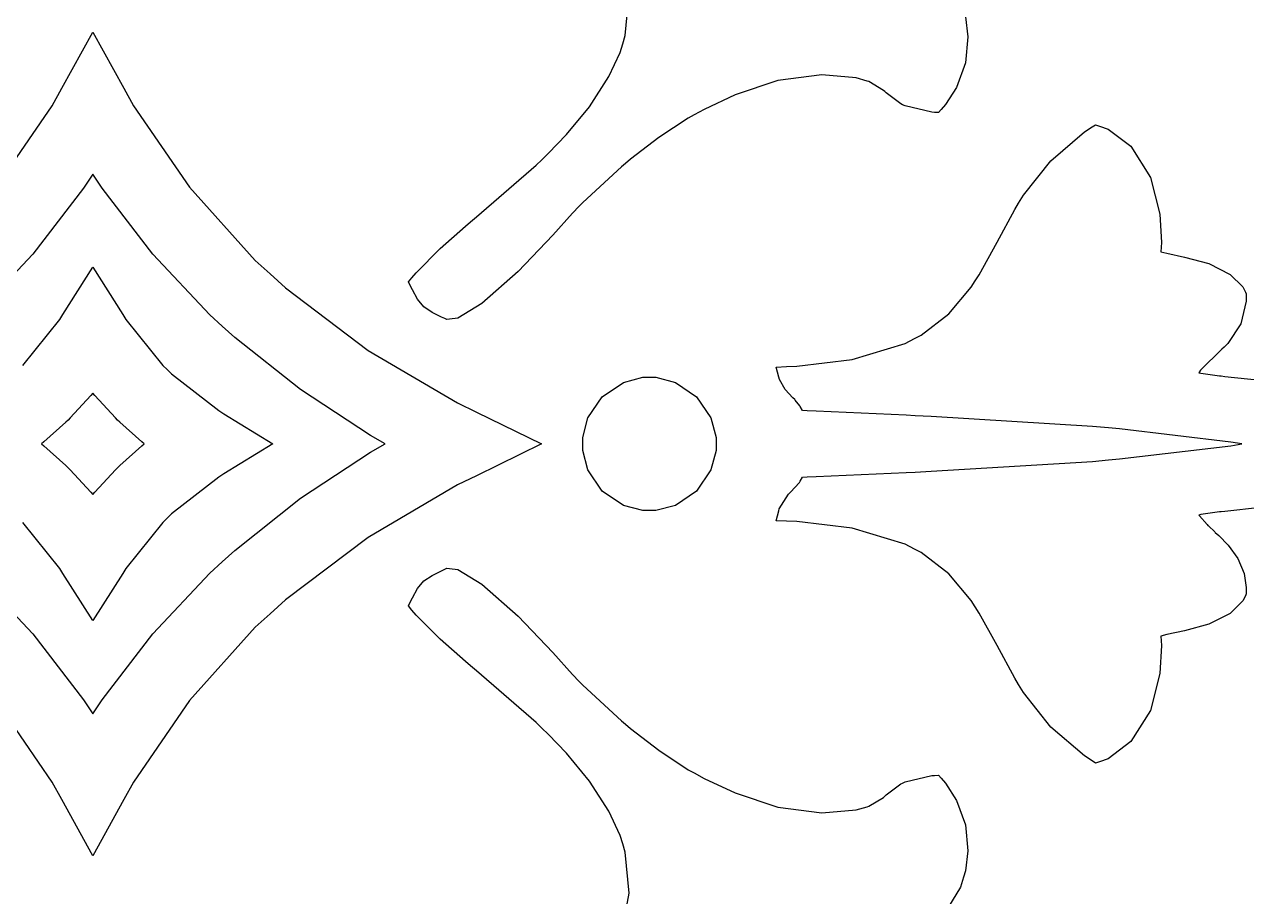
# Model space of a CAD drawing. Extents: x 0 to 1426, y 0 to 829.
# Drawn here: x 777.9 to 832.8, y 76 to 115.2 of the extents above; entities that cross this region are included whole.
import ezdxf

# ---------------------------------------------------------------- set-up
doc = ezdxf.new("R2010")
doc.units = 0
doc.layers.get('0').update_dxf_attribs({"linetype": 'CONTINUOUS'})

msp = doc.modelspace()

# ---------------------------------------------------------------- linework, layer by layer
at = {"color": 0}
for p, q in [((804.884, 114.733), (805.053, 116.582)), ((804.884, 114.733), (805.053, 116.582)), ((820.177, 115.579), (820.289, 114.672)), ((820.177, 115.579), (820.289, 114.672)), ((779.547, 112.364), (780.944, 114.894)), ((779.547, 112.364), (780.944, 114.894)), ((780.944, 114.894), (782.341, 112.364)), ((780.944, 114.894), (782.341, 112.364)), ((804.654, 113.98), (804.771, 114.358)), ((804.654, 113.98), (804.771, 114.358)), ((804.771, 114.358), (804.884, 114.733)), ((804.771, 114.358), (804.884, 114.733)), ((820.289, 114.672), (820.18, 113.508)), ((820.289, 114.672), (820.18, 113.508)), ((804.15, 112.893), (804.654, 113.98)), ((804.15, 112.893), (804.654, 113.98)), ((820.18, 113.508), (819.774, 112.408)), ((820.18, 113.508), (819.774, 112.408)), ((803.282, 111.536), (804.15, 112.893)), ((803.282, 111.536), (804.15, 112.893)), ((811.742, 112.718), (809.833, 112.069)), ((811.742, 112.718), (809.833, 112.069)), ((813.717, 112.973), (811.742, 112.718)), ((813.717, 112.973), (811.742, 112.718)), ((815.269, 112.834), (813.717, 112.973)), ((815.269, 112.834), (813.717, 112.973)), ((815.76, 112.692), (815.269, 112.834)), ((815.76, 112.692), (815.269, 112.834)), ((815.844, 112.668), (815.76, 112.692)), ((815.844, 112.668), (815.76, 112.692)), ((816.497, 112.27), (815.844, 112.668)), ((816.497, 112.27), (815.844, 112.668)), ((779.117, 111.581), (779.547, 112.364)), ((779.117, 111.581), (779.547, 112.364)), ((782.341, 112.364), (782.772, 111.581)), ((782.341, 112.364), (782.772, 111.581)), ((816.561, 112.214), (816.497, 112.27)), ((816.561, 112.214), (816.497, 112.27)), ((816.624, 112.157), (816.561, 112.214)), ((816.624, 112.157), (816.561, 112.214)), ((817.28, 111.668), (816.624, 112.157)), ((817.28, 111.668), (816.624, 112.157)), ((819.774, 112.408), (819.284, 111.635)), ((819.774, 112.408), (819.284, 111.635)), ((776.601, 107.922), (779.117, 111.581)), ((776.601, 107.922), (779.117, 111.581)), ((782.772, 111.581), (785.283, 107.922)), ((782.772, 111.581), (785.283, 107.922)), ((809.833, 112.069), (808.44, 111.414)), ((809.833, 112.069), (808.44, 111.414)), ((817.358, 111.627), (817.28, 111.668)), ((817.358, 111.627), (817.28, 111.668)), ((817.467, 111.57), (817.358, 111.627)), ((817.467, 111.57), (817.358, 111.627)), ((818.663, 111.289), (817.467, 111.57)), ((818.663, 111.289), (817.467, 111.57)), ((819.284, 111.635), (819.087, 111.409)), ((819.284, 111.635), (819.087, 111.409)), ((802.245, 110.29), (803.282, 111.536)), ((802.245, 110.29), (803.282, 111.536)), ((807.72, 111.029), (806.39, 110.155)), ((807.72, 111.029), (806.39, 110.155)), ((807.988, 111.172), (807.72, 111.029)), ((807.988, 111.172), (807.72, 111.029)), ((808.44, 111.414), (807.988, 111.172)), ((808.44, 111.414), (807.988, 111.172)), ((818.787, 111.282), (818.663, 111.289)), ((818.787, 111.282), (818.663, 111.289)), ((818.967, 111.272), (818.787, 111.282)), ((818.967, 111.272), (818.787, 111.282)), ((819.087, 111.409), (818.967, 111.272)), ((819.087, 111.409), (818.967, 111.272)), ((825.532, 110.404), (825.885, 110.629)), ((825.532, 110.404), (825.885, 110.629)), ((825.885, 110.629), (826.036, 110.727)), ((825.885, 110.629), (826.036, 110.727)), ((826.036, 110.727), (826.209, 110.667)), ((826.036, 110.727), (826.209, 110.667)), ((826.209, 110.667), (826.594, 110.534)), ((826.209, 110.667), (826.594, 110.534)), ((826.594, 110.534), (827.617, 109.758)), ((826.594, 110.534), (827.617, 109.758)), ((801.416, 109.43), (802.245, 110.29)), ((801.416, 109.43), (802.245, 110.29)), ((806.39, 110.155), (805.127, 109.18)), ((806.39, 110.155), (805.127, 109.18)), ((824.025, 109.11), (825.532, 110.404)), ((824.025, 109.11), (825.532, 110.404)), ((801.127, 109.154), (801.416, 109.43)), ((801.127, 109.154), (801.416, 109.43)), ((827.617, 109.758), (828.499, 108.361)), ((827.617, 109.758), (828.499, 108.361)), ((798.199, 106.586), (800.873, 108.911)), ((798.199, 106.586), (800.873, 108.911)), ((800.873, 108.911), (801.127, 109.154)), ((800.873, 108.911), (801.127, 109.154)), ((804.714, 108.835), (802.979, 107.231)), ((804.714, 108.835), (802.979, 107.231)), ((804.894, 108.985), (804.714, 108.835)), ((804.894, 108.985), (804.714, 108.835)), ((805.127, 109.18), (804.894, 108.985)), ((805.127, 109.18), (804.894, 108.985)), ((822.791, 107.556), (824.025, 109.11)), ((822.791, 107.556), (824.025, 109.11)), ((780.944, 108.51), (780.531, 107.881)), ((780.944, 108.51), (780.531, 107.881)), ((781.357, 107.881), (780.944, 108.51)), ((781.357, 107.881), (780.944, 108.51)), ((828.499, 108.361), (828.925, 106.704)), ((828.499, 108.361), (828.925, 106.704)), ((780.531, 107.881), (778.245, 104.912)), ((780.531, 107.881), (778.245, 104.912)), ((783.639, 104.912), (781.357, 107.881)), ((783.639, 104.912), (781.357, 107.881)), ((785.283, 107.922), (788.25, 104.623)), ((785.283, 107.922), (788.25, 104.623)), ((802.979, 107.231), (802.816, 107.061)), ((802.979, 107.231), (802.816, 107.061)), ((822.396, 106.916), (822.572, 107.2)), ((822.396, 106.916), (822.572, 107.2)), ((822.572, 107.2), (822.791, 107.556)), ((822.572, 107.2), (822.791, 107.556)), ((802.513, 106.743), (801.624, 105.76)), ((802.513, 106.743), (801.624, 105.76)), ((802.816, 107.061), (802.513, 106.743)), ((802.816, 107.061), (802.513, 106.743)), ((821.602, 105.446), (822.396, 106.916)), ((821.602, 105.446), (822.396, 106.916)), ((828.925, 106.704), (829.003, 105.435)), ((828.925, 106.704), (829.003, 105.435)), ((796.555, 105.155), (797.705, 106.164)), ((796.555, 105.155), (797.705, 106.164)), ((797.705, 106.164), (797.93, 106.355)), ((797.705, 106.164), (797.93, 106.355)), ((797.93, 106.355), (798.199, 106.586)), ((797.93, 106.355), (798.199, 106.586)), ((801.624, 105.76), (800.068, 104.126)), ((801.624, 105.76), (800.068, 104.126)), ((795.479, 104.074), (796.555, 105.155)), ((795.479, 104.074), (796.555, 105.155)), ((820.797, 103.983), (821.602, 105.446)), ((820.797, 103.983), (821.602, 105.446)), ((829.003, 105.435), (828.968, 105.016)), ((829.003, 105.435), (828.968, 105.016)), ((828.968, 105.016), (829.232, 104.95)), ((828.968, 105.016), (829.232, 104.95)), ((778.245, 104.912), (775.677, 102.183)), ((778.245, 104.912), (775.677, 102.183)), ((786.211, 102.183), (783.639, 104.912)), ((786.211, 102.183), (783.639, 104.912)), ((788.25, 104.623), (788.913, 104.018)), ((788.25, 104.623), (788.913, 104.018)), ((829.232, 104.95), (830.033, 104.778)), ((829.232, 104.95), (830.033, 104.778)), ((830.033, 104.778), (831.12, 104.48)), ((830.033, 104.778), (831.12, 104.48)), ((831.12, 104.48), (832.079, 103.999)), ((831.12, 104.48), (832.079, 103.999)), ((779.597, 102.197), (780.944, 104.319)), ((779.597, 102.197), (780.944, 104.319)), ((780.944, 104.319), (782.292, 102.197)), ((780.944, 104.319), (782.292, 102.197)), ((788.913, 104.018), (789.601, 103.387)), ((788.913, 104.018), (789.601, 103.387)), ((795.288, 103.845), (795.479, 104.074)), ((795.288, 103.845), (795.479, 104.074)), ((800.068, 104.126), (798.428, 102.69)), ((800.068, 104.126), (798.428, 102.69)), ((820.618, 103.701), (820.797, 103.983)), ((820.618, 103.701), (820.797, 103.983)), ((832.079, 103.999), (832.654, 103.431)), ((832.079, 103.999), (832.654, 103.431)), ((789.601, 103.387), (793.327, 100.58)), ((789.601, 103.387), (793.327, 100.58)), ((795.133, 103.657), (795.288, 103.845)), ((795.133, 103.657), (795.288, 103.845)), ((795.242, 103.44), (795.133, 103.657)), ((795.242, 103.44), (795.133, 103.657)), ((795.313, 103.298), (795.242, 103.44)), ((795.313, 103.298), (795.242, 103.44)), ((819.432, 102.22), (820.441, 103.422)), ((819.432, 102.22), (820.441, 103.422)), ((820.441, 103.422), (820.618, 103.701)), ((820.441, 103.422), (820.618, 103.701)), ((832.654, 103.431), (832.771, 103.204)), ((832.654, 103.431), (832.771, 103.204)), ((795.546, 102.88), (795.313, 103.298)), ((795.546, 102.88), (795.313, 103.298)), ((795.831, 102.537), (795.546, 102.88)), ((795.831, 102.537), (795.546, 102.88)), ((832.81, 102.793), (832.559, 101.769)), ((832.81, 102.793), (832.559, 101.769)), ((832.771, 103.204), (832.81, 103.124)), ((832.771, 103.204), (832.81, 103.124)), ((832.81, 103.124), (832.81, 103.034)), ((832.81, 103.124), (832.81, 103.034)), ((832.81, 103.034), (832.81, 102.793)), ((832.81, 103.034), (832.81, 102.793)), ((796.202, 102.289), (795.831, 102.537)), ((796.202, 102.289), (795.831, 102.537)), ((796.622, 102.079), (796.202, 102.289)), ((796.622, 102.079), (796.202, 102.289)), ((798.428, 102.69), (797.355, 102.03)), ((798.428, 102.69), (797.355, 102.03)), ((818.187, 101.265), (819.432, 102.22)), ((818.187, 101.265), (819.432, 102.22)), ((777.79, 99.9035), (779.455, 101.972)), ((777.79, 99.9035), (779.455, 101.972)), ((779.455, 101.972), (779.597, 102.197)), ((779.455, 101.972), (779.597, 102.197)), ((782.292, 102.197), (782.433, 101.972)), ((782.292, 102.197), (782.433, 101.972)), ((782.433, 101.972), (784.098, 99.9035)), ((782.433, 101.972), (784.098, 99.9035)), ((786.765, 101.674), (786.211, 102.183)), ((786.765, 101.674), (786.211, 102.183)), ((787.322, 101.165), (786.765, 101.674)), ((787.322, 101.165), (786.765, 101.674)), ((796.766, 102.012), (796.622, 102.079)), ((796.766, 102.012), (796.622, 102.079)), ((796.865, 101.964), (796.766, 102.012)), ((796.865, 101.964), (796.766, 102.012)), ((796.974, 101.979), (796.865, 101.964)), ((796.974, 101.979), (796.865, 101.964)), ((797.355, 102.03), (796.974, 101.979)), ((797.355, 102.03), (796.974, 101.979)), ((832.559, 101.769), (831.974, 100.893)), ((832.559, 101.769), (831.974, 100.893)), ((790.279, 98.8219), (787.322, 101.165)), ((790.279, 98.8219), (787.322, 101.165)), ((817.891, 101.108), (818.187, 101.265)), ((817.891, 101.108), (818.187, 101.265)), ((793.327, 100.58), (797.348, 98.2183)), ((793.327, 100.58), (797.348, 98.2183)), ((815.086, 100.169), (817.464, 100.882)), ((815.086, 100.169), (817.464, 100.882)), ((817.464, 100.882), (817.891, 101.108)), ((817.464, 100.882), (817.891, 101.108)), ((831.712, 100.633), (830.756, 99.683)), ((831.712, 100.633), (830.756, 99.683)), ((831.808, 100.725), (831.712, 100.633)), ((831.808, 100.725), (831.712, 100.633)), ((831.974, 100.893), (831.808, 100.725)), ((831.974, 100.893), (831.808, 100.725)), ((812.606, 99.8693), (815.086, 100.169)), ((812.606, 99.8693), (815.086, 100.169)), ((784.098, 99.9035), (784.288, 99.7162)), ((784.098, 99.9035), (784.288, 99.7162)), ((784.288, 99.7162), (784.479, 99.5274)), ((784.288, 99.7162), (784.479, 99.5274)), ((784.479, 99.5274), (786.606, 97.8697)), ((784.479, 99.5274), (786.606, 97.8697)), ((811.668, 99.8305), (812.133, 99.8499)), ((811.668, 99.8305), (812.133, 99.8499)), ((811.784, 99.3786), (811.668, 99.8305)), ((811.784, 99.3786), (811.668, 99.8305)), ((812.133, 99.8499), (812.606, 99.8693)), ((812.133, 99.8499), (812.606, 99.8693)), ((830.756, 99.683), (830.679, 99.5729)), ((830.756, 99.683), (830.679, 99.5729)), ((830.679, 99.5729), (830.763, 99.5578)), ((830.679, 99.5729), (830.763, 99.5578)), ((830.763, 99.5578), (831.6, 99.4378)), ((830.763, 99.5578), (831.6, 99.4378)), ((803.85, 98.4966), (804.803, 99.1387)), ((803.85, 98.4966), (804.803, 99.1387)), ((804.803, 99.1387), (805.681, 99.3743)), ((804.803, 99.1387), (805.681, 99.3743)), ((805.681, 99.3743), (805.97, 99.3743)), ((805.681, 99.3743), (805.97, 99.3743)), ((805.97, 99.3743), (806.263, 99.3743)), ((805.97, 99.3743), (806.263, 99.3743)), ((806.263, 99.3743), (807.138, 99.1387)), ((806.263, 99.3743), (807.138, 99.1387)), ((807.138, 99.1387), (808.094, 98.4966)), ((807.138, 99.1387), (808.094, 98.4966)), ((811.816, 99.2628), (811.784, 99.3786)), ((811.816, 99.2628), (811.784, 99.3786)), ((812.07, 98.8162), (811.816, 99.2628)), ((812.07, 98.8162), (811.816, 99.2628)), ((831.6, 99.4378), (831.684, 99.4283)), ((831.6, 99.4378), (831.684, 99.4283)), ((831.684, 99.4283), (831.843, 99.4103)), ((831.684, 99.4283), (831.843, 99.4103)), ((831.843, 99.4103), (833.455, 99.2449)), ((831.843, 99.4103), (833.455, 99.2449)), ((780.856, 98.5449), (779.928, 97.5445)), ((780.856, 98.5449), (779.928, 97.5445)), ((780.944, 98.6497), (780.856, 98.5449)), ((780.944, 98.6497), (780.856, 98.5449)), ((781.032, 98.5449), (780.944, 98.6497)), ((781.032, 98.5449), (780.944, 98.6497)), ((781.957, 97.5445), (781.032, 98.5449)), ((781.957, 97.5445), (781.032, 98.5449)), ((793.429, 96.7493), (790.279, 98.8219)), ((793.429, 96.7493), (790.279, 98.8219)), ((803.208, 97.5431), (803.85, 98.4966)), ((803.208, 97.5431), (803.85, 98.4966)), ((808.094, 98.4966), (808.736, 97.5431)), ((808.094, 98.4966), (808.736, 97.5431)), ((812.423, 98.4444), (812.07, 98.8162)), ((812.423, 98.4444), (812.07, 98.8162)), ((812.504, 98.3643), (812.423, 98.4444)), ((812.504, 98.3643), (812.423, 98.4444)), ((786.606, 97.8697), (786.836, 97.7276)), ((786.606, 97.8697), (786.836, 97.7276)), ((797.348, 98.2183), (798.192, 97.8076)), ((797.348, 98.2183), (798.192, 97.8076)), ((812.525, 98.3424), (812.504, 98.3643)), ((812.525, 98.3424), (812.504, 98.3643)), ((812.729, 98.0874), (812.525, 98.3424)), ((812.729, 98.0874), (812.525, 98.3424)), ((812.747, 98.0585), (812.729, 98.0874)), ((812.747, 98.0585), (812.729, 98.0874)), ((812.849, 97.8697), (812.747, 98.0585)), ((812.849, 97.8697), (812.747, 98.0585)), ((813.061, 97.8599), (812.849, 97.8697)), ((813.061, 97.8599), (812.849, 97.8697)), ((813.467, 97.8422), (813.061, 97.8599)), ((813.467, 97.8422), (813.061, 97.8599)), ((817.52, 97.663), (813.467, 97.8422)), ((817.52, 97.663), (813.467, 97.8422)), ((779.734, 97.3543), (778.736, 96.46)), ((779.734, 97.3543), (778.736, 96.46)), ((779.833, 97.4478), (779.734, 97.3543)), ((779.833, 97.4478), (779.734, 97.3543)), ((779.928, 97.5445), (779.833, 97.4478)), ((779.928, 97.5445), (779.833, 97.4478)), ((782.055, 97.4478), (781.957, 97.5445)), ((782.055, 97.4478), (781.957, 97.5445)), ((782.151, 97.3543), (782.055, 97.4478)), ((782.151, 97.3543), (782.055, 97.4478)), ((783.153, 96.46), (782.151, 97.3543)), ((783.153, 96.46), (782.151, 97.3543)), ((786.836, 97.7276), (789.03, 96.3747)), ((786.836, 97.7276), (789.03, 96.3747)), ((798.192, 97.8076), (801.123, 96.3747)), ((798.192, 97.8076), (801.123, 96.3747)), ((802.972, 96.6668), (803.208, 97.5431)), ((802.972, 96.6668), (803.208, 97.5431)), ((808.736, 97.5431), (808.972, 96.6668)), ((808.736, 97.5431), (808.972, 96.6668)), ((817.922, 97.6436), (817.52, 97.663)), ((817.922, 97.6436), (817.52, 97.663)), ((818.646, 97.6104), (817.922, 97.6436)), ((818.646, 97.6104), (817.922, 97.6436)), ((825.888, 97.1628), (818.646, 97.6104)), ((825.888, 97.1628), (818.646, 97.6104)), ((794.085, 96.3747), (793.429, 96.7493)), ((794.085, 96.3747), (793.429, 96.7493)), ((826.611, 97.0979), (825.888, 97.1628)), ((826.611, 97.0979), (825.888, 97.1628)), ((827.112, 97.0538), (826.611, 97.0979)), ((827.112, 97.0538), (826.611, 97.0979)), ((832.108, 96.4558), (827.112, 97.0538)), ((832.108, 96.4558), (827.112, 97.0538)), ((778.736, 96.46), (778.63, 96.3747)), ((778.736, 96.46), (778.63, 96.3747)), ((778.63, 96.3747), (778.736, 96.2903)), ((778.63, 96.3747), (778.736, 96.2903)), ((778.736, 96.2903), (779.734, 95.3961)), ((778.736, 96.2903), (779.734, 95.3961)), ((782.151, 95.3961), (783.153, 96.2903)), ((782.151, 95.3961), (783.153, 96.2903)), ((783.255, 96.3747), (783.153, 96.46)), ((783.255, 96.3747), (783.153, 96.46)), ((783.153, 96.2903), (783.255, 96.3747)), ((783.153, 96.2903), (783.255, 96.3747)), ((789.03, 96.3747), (786.836, 95.0214)), ((789.03, 96.3747), (786.836, 95.0214)), ((793.429, 95.9997), (794.085, 96.3747)), ((793.429, 95.9997), (794.085, 96.3747)), ((801.123, 96.3747), (798.192, 94.9413)), ((801.123, 96.3747), (798.192, 94.9413)), ((802.972, 96.3747), (802.972, 96.6668)), ((802.972, 96.3747), (802.972, 96.6668)), ((802.972, 96.0836), (802.972, 96.3747)), ((802.972, 96.0836), (802.972, 96.3747)), ((808.972, 96.6668), (808.972, 96.3747)), ((808.972, 96.6668), (808.972, 96.3747)), ((808.972, 96.3747), (808.972, 96.0836)), ((808.972, 96.3747), (808.972, 96.0836)), ((827.112, 95.6966), (832.108, 96.2946)), ((827.112, 95.6966), (832.108, 96.2946)), ((832.605, 96.3747), (832.108, 96.4558)), ((832.605, 96.3747), (832.108, 96.4558)), ((832.108, 96.2946), (832.605, 96.3747)), ((832.108, 96.2946), (832.605, 96.3747)), ((790.279, 93.9285), (793.429, 95.9997)), ((790.279, 93.9285), (793.429, 95.9997)), ((803.208, 95.2073), (802.972, 96.0836)), ((803.208, 95.2073), (802.972, 96.0836)), ((808.972, 96.0836), (808.736, 95.2073)), ((808.972, 96.0836), (808.736, 95.2073)), ((825.888, 95.5876), (826.611, 95.6511)), ((825.888, 95.5876), (826.611, 95.6511)), ((826.611, 95.6511), (827.112, 95.6966)), ((826.611, 95.6511), (827.112, 95.6966)), ((779.734, 95.3961), (779.833, 95.3011)), ((779.734, 95.3961), (779.833, 95.3011)), ((779.833, 95.3011), (779.928, 95.2059)), ((779.833, 95.3011), (779.928, 95.2059)), ((779.928, 95.2059), (780.856, 94.204)), ((779.928, 95.2059), (780.856, 94.204)), ((781.032, 94.204), (781.957, 95.2059)), ((781.032, 94.204), (781.957, 95.2059)), ((781.957, 95.2059), (782.055, 95.3011)), ((781.957, 95.2059), (782.055, 95.3011)), ((782.055, 95.3011), (782.151, 95.3961)), ((782.055, 95.3011), (782.151, 95.3961)), ((803.85, 94.2538), (803.208, 95.2073)), ((803.85, 94.2538), (803.208, 95.2073)), ((808.736, 95.2073), (808.094, 94.2538)), ((808.736, 95.2073), (808.094, 94.2538)), ((813.467, 94.9082), (817.52, 95.0888)), ((813.467, 94.9082), (817.52, 95.0888)), ((817.52, 95.0888), (817.922, 95.1068)), ((817.52, 95.0888), (817.922, 95.1068)), ((817.922, 95.1068), (818.646, 95.141)), ((817.922, 95.1068), (818.646, 95.141)), ((818.646, 95.141), (825.888, 95.5876)), ((818.646, 95.141), (825.888, 95.5876)), ((786.606, 94.8792), (784.479, 93.2229)), ((786.606, 94.8792), (784.479, 93.2229)), ((786.836, 95.0214), (786.606, 94.8792)), ((786.836, 95.0214), (786.606, 94.8792)), ((797.348, 94.5321), (793.327, 92.1688)), ((797.348, 94.5321), (793.327, 92.1688)), ((798.192, 94.9413), (797.348, 94.5321)), ((798.192, 94.9413), (797.348, 94.5321)), ((812.32, 94.2111), (812.722, 94.6436)), ((812.32, 94.2111), (812.722, 94.6436)), ((812.722, 94.6436), (812.747, 94.6919)), ((812.722, 94.6436), (812.747, 94.6919)), ((812.747, 94.6919), (812.849, 94.8792)), ((812.747, 94.6919), (812.849, 94.8792)), ((812.849, 94.8792), (813.061, 94.8891)), ((812.849, 94.8792), (813.061, 94.8891)), ((813.061, 94.8891), (813.467, 94.9082)), ((813.061, 94.8891), (813.467, 94.9082)), ((780.856, 94.204), (780.944, 94.0992)), ((780.856, 94.204), (780.944, 94.0992)), ((780.944, 94.0992), (781.032, 94.204)), ((780.944, 94.0992), (781.032, 94.204)), ((804.803, 93.6114), (803.85, 94.2538)), ((804.803, 93.6114), (803.85, 94.2538)), ((808.094, 94.2538), (807.138, 93.6114)), ((808.094, 94.2538), (807.138, 93.6114)), ((811.805, 93.453), (812.225, 94.113)), ((811.805, 93.453), (812.225, 94.113)), ((812.225, 94.113), (812.285, 94.1709)), ((812.225, 94.113), (812.285, 94.1709)), ((812.285, 94.1709), (812.32, 94.2111)), ((812.285, 94.1709), (812.32, 94.2111)), ((787.322, 91.5857), (790.279, 93.9285)), ((787.322, 91.5857), (790.279, 93.9285)), ((805.681, 93.3746), (804.803, 93.6114)), ((805.681, 93.3746), (804.803, 93.6114)), ((807.138, 93.6114), (806.263, 93.3746)), ((807.138, 93.6114), (806.263, 93.3746)), ((811.784, 93.3704), (811.805, 93.453)), ((811.784, 93.3704), (811.805, 93.453)), ((833.455, 93.5069), (831.843, 93.3415)), ((833.455, 93.5069), (831.843, 93.3415)), ((784.288, 93.0328), (784.098, 92.8469)), ((784.288, 93.0328), (784.098, 92.8469)), ((784.479, 93.2229), (784.288, 93.0328)), ((784.479, 93.2229), (784.288, 93.0328)), ((805.97, 93.3746), (805.681, 93.3746)), ((805.97, 93.3746), (805.681, 93.3746)), ((806.263, 93.3746), (805.97, 93.3746)), ((806.263, 93.3746), (805.97, 93.3746)), ((811.668, 92.9185), (811.784, 93.3704)), ((811.668, 92.9185), (811.784, 93.3704)), ((812.133, 92.8991), (811.668, 92.9185)), ((812.133, 92.8991), (811.668, 92.9185)), ((812.606, 92.8811), (812.133, 92.8991)), ((812.606, 92.8811), (812.133, 92.8991)), ((815.086, 92.5809), (812.606, 92.8811)), ((815.086, 92.5809), (812.606, 92.8811)), ((830.763, 93.1926), (830.679, 93.176)), ((830.763, 93.1926), (830.679, 93.176)), ((830.679, 93.176), (830.711, 93.1347)), ((830.679, 93.176), (830.711, 93.1347)), ((830.711, 93.1347), (831.046, 92.746)), ((830.711, 93.1347), (831.046, 92.746)), ((831.6, 93.3125), (830.763, 93.1926)), ((831.6, 93.3125), (830.763, 93.1926)), ((831.684, 93.3221), (831.6, 93.3125)), ((831.684, 93.3221), (831.6, 93.3125)), ((831.843, 93.3415), (831.684, 93.3221)), ((831.843, 93.3415), (831.684, 93.3221)), ((779.455, 90.7782), (777.79, 92.8469)), ((779.455, 90.7782), (777.79, 92.8469)), ((784.098, 92.8469), (782.433, 90.7782)), ((784.098, 92.8469), (782.433, 90.7782)), ((817.464, 91.8683), (815.086, 92.5809)), ((817.464, 91.8683), (815.086, 92.5809)), ((831.046, 92.746), (831.085, 92.7089)), ((831.046, 92.746), (831.085, 92.7089)), ((831.085, 92.7089), (831.109, 92.6828)), ((831.085, 92.7089), (831.109, 92.6828)), ((831.109, 92.6828), (831.388, 92.4207)), ((831.109, 92.6828), (831.388, 92.4207)), ((831.388, 92.4207), (831.416, 92.3946)), ((831.388, 92.4207), (831.416, 92.3946)), ((831.416, 92.3946), (831.568, 92.257)), ((831.416, 92.3946), (831.568, 92.257)), ((793.327, 92.1688), (789.601, 89.3632)), ((793.327, 92.1688), (789.601, 89.3632)), ((817.891, 91.6421), (817.464, 91.8683)), ((817.891, 91.6421), (817.464, 91.8683)), ((831.568, 92.257), (831.995, 91.8161)), ((831.568, 92.257), (831.995, 91.8161)), ((831.995, 91.8161), (832.436, 91.2248)), ((831.995, 91.8161), (832.436, 91.2248)), ((786.765, 91.0745), (787.322, 91.5857)), ((786.765, 91.0745), (787.322, 91.5857)), ((818.187, 91.4852), (817.891, 91.6421)), ((818.187, 91.4852), (817.891, 91.6421)), ((819.432, 90.5302), (818.187, 91.4852)), ((819.432, 90.5302), (818.187, 91.4852)), ((832.436, 91.2248), (832.714, 90.5482)), ((832.436, 91.2248), (832.714, 90.5482)), ((779.597, 90.5524), (779.455, 90.7782)), ((779.597, 90.5524), (779.455, 90.7782)), ((782.433, 90.7782), (782.292, 90.5524)), ((782.433, 90.7782), (782.292, 90.5524)), ((786.211, 90.5662), (786.765, 91.0745)), ((786.211, 90.5662), (786.765, 91.0745)), ((796.622, 90.6709), (796.766, 90.7369)), ((796.622, 90.6709), (796.766, 90.7369)), ((796.766, 90.7369), (796.865, 90.7852)), ((796.766, 90.7369), (796.865, 90.7852)), ((796.865, 90.7852), (796.974, 90.7701)), ((796.865, 90.7852), (796.974, 90.7701)), ((796.974, 90.7701), (797.355, 90.7189)), ((796.974, 90.7701), (797.355, 90.7189)), ((797.355, 90.7189), (798.428, 90.0603)), ((797.355, 90.7189), (798.428, 90.0603)), ((775.677, 90.5662), (778.245, 87.8388)), ((775.677, 90.5662), (778.245, 87.8388)), ((780.944, 88.4301), (779.597, 90.5524)), ((780.944, 88.4301), (779.597, 90.5524)), ((782.292, 90.5524), (780.944, 88.4301)), ((782.292, 90.5524), (780.944, 88.4301)), ((783.639, 87.8388), (786.211, 90.5662)), ((783.639, 87.8388), (786.211, 90.5662)), ((795.546, 89.8715), (795.831, 90.2134)), ((795.546, 89.8715), (795.831, 90.2134)), ((795.831, 90.2134), (796.202, 90.4614)), ((795.831, 90.2134), (796.202, 90.4614)), ((796.202, 90.4614), (796.622, 90.6709)), ((796.202, 90.4614), (796.622, 90.6709)), ((820.441, 89.3286), (819.432, 90.5302)), ((820.441, 89.3286), (819.432, 90.5302)), ((832.714, 90.5482), (832.81, 89.9223)), ((832.714, 90.5482), (832.81, 89.9223)), ((795.313, 89.4539), (795.546, 89.8715)), ((795.313, 89.4539), (795.546, 89.8715)), ((798.428, 90.0603), (800.068, 88.6245)), ((798.428, 90.0603), (800.068, 88.6245)), ((832.81, 89.625), (832.771, 89.5449)), ((832.81, 89.625), (832.771, 89.5449)), ((832.81, 89.9223), (832.81, 89.7146)), ((832.81, 89.9223), (832.81, 89.7146)), ((832.81, 89.7146), (832.81, 89.625)), ((832.81, 89.7146), (832.81, 89.625)), ((789.601, 89.3632), (788.913, 88.7307)), ((789.601, 89.3632), (788.913, 88.7307)), ((795.133, 89.0916), (795.242, 89.3106)), ((795.133, 89.0916), (795.242, 89.3106)), ((795.288, 88.9042), (795.133, 89.0916)), ((795.288, 88.9042), (795.133, 89.0916)), ((795.242, 89.3106), (795.313, 89.4539)), ((795.242, 89.3106), (795.313, 89.4539)), ((820.618, 89.0475), (820.441, 89.3286)), ((820.618, 89.0475), (820.441, 89.3286)), ((820.797, 88.7677), (820.618, 89.0475)), ((820.797, 88.7677), (820.618, 89.0475)), ((832.654, 89.3191), (832.079, 88.7511)), ((832.654, 89.3191), (832.079, 88.7511)), ((832.771, 89.5449), (832.654, 89.3191)), ((832.771, 89.5449), (832.654, 89.3191)), ((788.913, 88.7307), (788.25, 88.1271)), ((788.913, 88.7307), (788.25, 88.1271)), ((795.479, 88.6767), (795.288, 88.9042)), ((795.479, 88.6767), (795.288, 88.9042)), ((796.555, 87.5951), (795.479, 88.6767)), ((796.555, 87.5951), (795.479, 88.6767)), ((800.068, 88.6245), (801.624, 86.9901)), ((800.068, 88.6245), (801.624, 86.9901)), ((821.602, 87.3044), (820.797, 88.7677)), ((821.602, 87.3044), (820.797, 88.7677)), ((832.079, 88.7511), (831.12, 88.2689)), ((832.079, 88.7511), (831.12, 88.2689)), ((788.25, 88.1271), (785.283, 84.8279)), ((788.25, 88.1271), (785.283, 84.8279)), ((830.033, 87.9725), (829.232, 87.799)), ((830.033, 87.9725), (829.232, 87.799)), ((831.12, 88.2689), (830.033, 87.9725)), ((831.12, 88.2689), (830.033, 87.9725)), ((778.245, 87.8388), (780.531, 84.8692)), ((778.245, 87.8388), (780.531, 84.8692)), ((781.357, 84.8692), (783.639, 87.8388)), ((781.357, 84.8692), (783.639, 87.8388)), ((797.705, 86.5861), (796.555, 87.5951)), ((797.705, 86.5861), (796.555, 87.5951)), ((829.232, 87.799), (828.968, 87.7327)), ((829.232, 87.799), (828.968, 87.7327)), ((828.968, 87.7327), (829.003, 87.3153)), ((828.968, 87.7327), (829.003, 87.3153)), ((801.624, 86.9901), (802.51, 86.0076)), ((801.624, 86.9901), (802.51, 86.0076)), ((822.396, 85.834), (821.602, 87.3044)), ((822.396, 85.834), (821.602, 87.3044)), ((829.003, 87.3153), (828.925, 86.046)), ((829.003, 87.3153), (828.925, 86.046)), ((797.93, 86.3935), (797.705, 86.5861)), ((797.93, 86.3935), (797.705, 86.5861)), ((798.199, 86.1646), (797.93, 86.3935)), ((798.199, 86.1646), (797.93, 86.3935)), ((800.873, 83.8398), (798.199, 86.1646)), ((800.873, 83.8398), (798.199, 86.1646)), ((802.51, 86.0076), (802.816, 85.688)), ((802.51, 86.0076), (802.816, 85.688)), ((822.572, 85.5486), (822.396, 85.834)), ((822.572, 85.5486), (822.396, 85.834)), ((828.925, 86.046), (828.499, 84.3897)), ((828.925, 86.046), (828.499, 84.3897)), ((802.816, 85.688), (802.979, 85.5183)), ((802.816, 85.688), (802.979, 85.5183)), ((802.979, 85.5183), (804.714, 83.9156)), ((802.979, 85.5183), (804.714, 83.9156)), ((822.791, 85.1944), (822.572, 85.5486)), ((822.791, 85.1944), (822.572, 85.5486)), ((824.025, 83.6401), (822.791, 85.1944)), ((824.025, 83.6401), (822.791, 85.1944)), ((779.117, 81.1692), (776.601, 84.8279)), ((779.117, 81.1692), (776.601, 84.8279)), ((780.531, 84.8692), (780.944, 84.2395)), ((780.531, 84.8692), (780.944, 84.2395)), ((780.944, 84.2395), (781.357, 84.8692)), ((780.944, 84.2395), (781.357, 84.8692)), ((785.283, 84.8279), (782.772, 81.1692)), ((785.283, 84.8279), (782.772, 81.1692)), ((828.499, 84.3897), (827.617, 82.9924)), ((828.499, 84.3897), (827.617, 82.9924)), ((801.127, 83.5946), (800.873, 83.8398)), ((801.127, 83.5946), (800.873, 83.8398)), ((801.416, 83.3219), (801.127, 83.5946)), ((801.416, 83.3219), (801.127, 83.5946)), ((804.714, 83.9156), (804.894, 83.7639)), ((804.714, 83.9156), (804.894, 83.7639)), ((804.894, 83.7639), (805.127, 83.5699)), ((804.894, 83.7639), (805.127, 83.5699)), ((805.127, 83.5699), (806.39, 82.5955)), ((805.127, 83.5699), (806.39, 82.5955)), ((825.532, 82.3461), (824.025, 83.6401)), ((825.532, 82.3461), (824.025, 83.6401)), ((802.245, 82.4618), (801.416, 83.3219)), ((802.245, 82.4618), (801.416, 83.3219)), ((827.617, 82.9924), (826.594, 82.2166)), ((827.617, 82.9924), (826.594, 82.2166)), ((803.282, 81.2147), (802.245, 82.4618)), ((803.282, 81.2147), (802.245, 82.4618)), ((806.39, 82.5955), (807.72, 81.7217)), ((806.39, 82.5955), (807.72, 81.7217)), ((825.885, 82.12), (825.532, 82.3461)), ((825.885, 82.12), (825.532, 82.3461)), ((826.036, 82.0222), (825.885, 82.12)), ((826.036, 82.0222), (825.885, 82.12)), ((826.209, 82.0829), (826.036, 82.0222)), ((826.209, 82.0829), (826.036, 82.0222)), ((826.594, 82.2166), (826.209, 82.0829)), ((826.594, 82.2166), (826.209, 82.0829)), ((807.72, 81.7217), (807.988, 81.577)), ((807.72, 81.7217), (807.988, 81.577)), ((807.988, 81.577), (808.44, 81.3347)), ((807.988, 81.577), (808.44, 81.3347)), ((808.44, 81.3347), (809.833, 80.6813)), ((808.44, 81.3347), (809.833, 80.6813)), ((817.467, 81.1802), (818.663, 81.4613)), ((817.467, 81.1802), (818.663, 81.4613)), ((818.663, 81.4613), (818.787, 81.4684)), ((818.663, 81.4613), (818.787, 81.4684)), ((818.787, 81.4684), (818.967, 81.4779)), ((818.787, 81.4684), (818.967, 81.4779)), ((818.967, 81.4779), (819.087, 81.34)), ((818.967, 81.4779), (819.087, 81.34)), ((819.087, 81.34), (819.284, 81.1156)), ((819.087, 81.34), (819.284, 81.1156)), ((779.547, 80.385), (779.117, 81.1692)), ((779.547, 80.385), (779.117, 81.1692)), ((782.772, 81.1692), (782.341, 80.385)), ((782.772, 81.1692), (782.341, 80.385)), ((804.15, 79.8572), (803.282, 81.2147)), ((804.15, 79.8572), (803.282, 81.2147)), ((816.624, 80.5917), (817.28, 81.0824)), ((816.624, 80.5917), (817.28, 81.0824)), ((817.28, 81.0824), (817.358, 81.1223)), ((817.28, 81.0824), (817.358, 81.1223)), ((817.358, 81.1223), (817.467, 81.1802)), ((817.358, 81.1223), (817.467, 81.1802)), ((819.284, 81.1156), (819.774, 80.3423)), ((819.284, 81.1156), (819.774, 80.3423)), ((780.944, 77.8549), (779.547, 80.385)), ((780.944, 77.8549), (779.547, 80.385)), ((782.341, 80.385), (780.944, 77.8549)), ((782.341, 80.385), (780.944, 77.8549)), ((809.833, 80.6813), (811.742, 80.0322)), ((809.833, 80.6813), (811.742, 80.0322)), ((815.844, 80.082), (816.497, 80.4803)), ((815.844, 80.082), (816.497, 80.4803)), ((816.497, 80.4803), (816.561, 80.5353)), ((816.497, 80.4803), (816.561, 80.5353)), ((816.561, 80.5353), (816.624, 80.5917)), ((816.561, 80.5353), (816.624, 80.5917)), ((819.774, 80.3423), (820.18, 79.2427)), ((819.774, 80.3423), (820.18, 79.2427)), ((804.654, 78.77), (804.15, 79.8572)), ((804.654, 78.77), (804.15, 79.8572)), ((811.742, 80.0322), (813.717, 79.7775)), ((811.742, 80.0322), (813.717, 79.7775)), ((813.717, 79.7775), (815.269, 79.9165)), ((813.717, 79.7775), (815.269, 79.9165)), ((815.269, 79.9165), (815.76, 80.0573)), ((815.269, 79.9165), (815.76, 80.0573)), ((815.76, 80.0573), (815.844, 80.082)), ((815.76, 80.0573), (815.844, 80.082)), ((820.18, 79.2427), (820.289, 78.0782)), ((820.18, 79.2427), (820.289, 78.0782)), ((804.771, 78.3911), (804.654, 78.77)), ((804.771, 78.3911), (804.654, 78.77)), ((804.884, 78.0175), (804.771, 78.3911)), ((804.884, 78.0175), (804.771, 78.3911)), ((820.289, 78.0782), (820.177, 77.173)), ((820.289, 78.0782), (820.177, 77.173)), ((805.053, 76.1697), (804.884, 78.0175)), ((805.053, 76.1697), (804.884, 78.0175)), ((820.177, 77.173), (820.088, 76.8847)), ((820.177, 77.173), (820.088, 76.8847)), ((819.954, 76.4427), (819.213, 75.2133)), ((819.954, 76.4427), (819.213, 75.2133)), ((820.088, 76.8847), (819.954, 76.4427)), ((820.088, 76.8847), (819.954, 76.4427)), ((804.728, 74.3437), (805.053, 76.1697)), ((804.728, 74.3437), (805.053, 76.1697))]:
    msp.add_line(p, q, dxfattribs=at)

doc.saveas('drawing.dxf')
